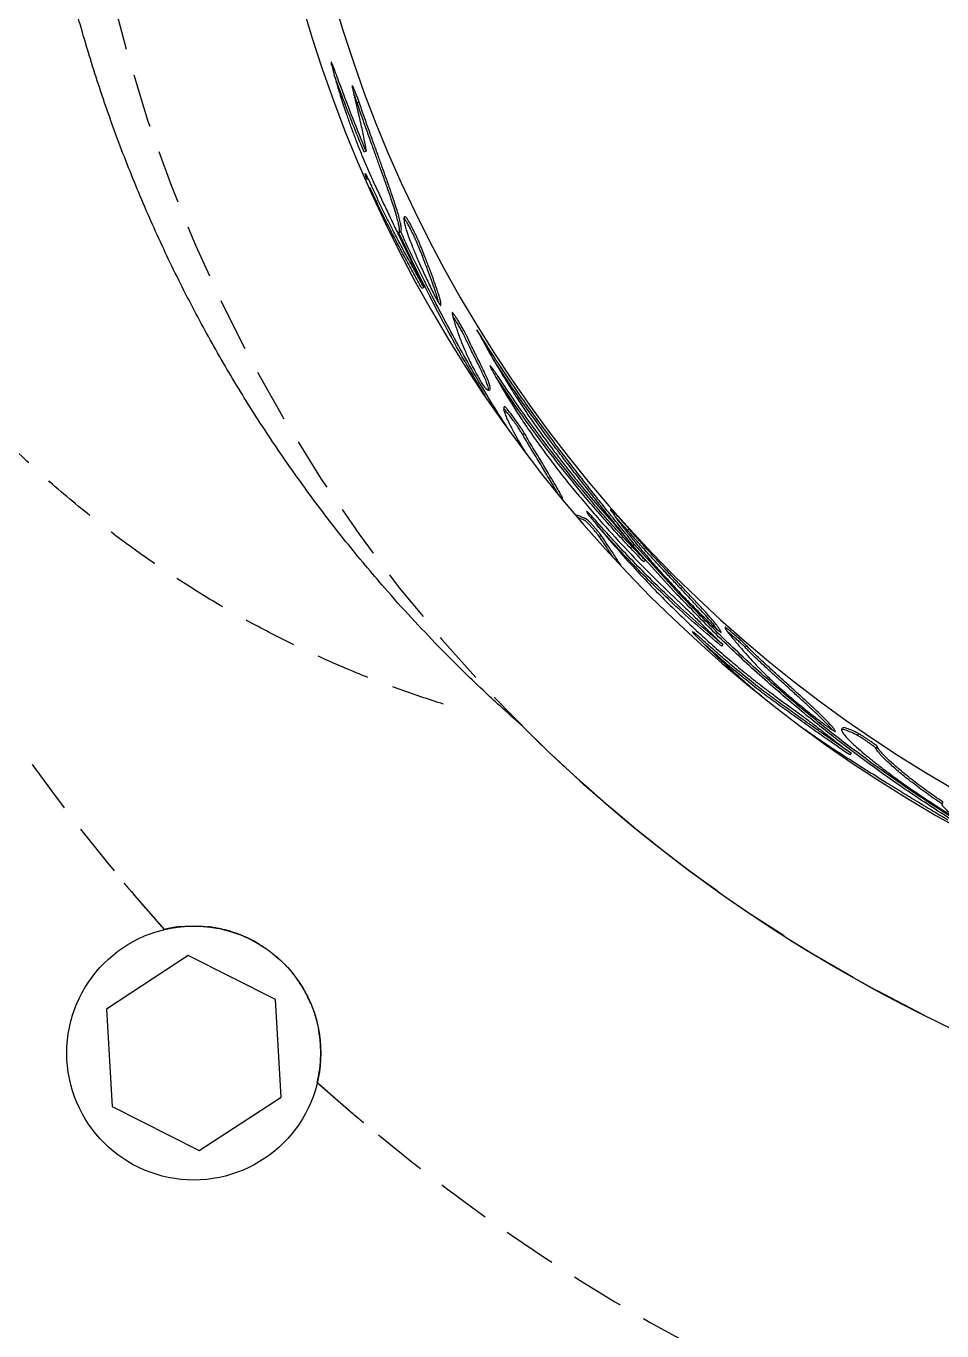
# Model space of a CAD drawing. Header units: millimetres. Extents: x 8 to 867, y 8 to 585.
# Drawn here: x 79.81 to 101.45, y 504.7 to 535.52 of the extents above; entities that cross this region are included whole.
import ezdxf

# ---------------------------------------------------------------- set-up
doc = ezdxf.new("R2010")
doc.units = ezdxf.units.MM
doc.linetypes.add('HIDDEN', pattern=[1.905, 1.27, -0.635])
doc.layers.add('HIDDEN', color=3, linetype='HIDDEN')
doc.layers.add('OUTLINE', color=7, linetype='Continuous', lineweight=25)

msp = doc.modelspace()

# ---------------------------------------------------------------- linework, layer by layer
at = {"layer": 'HIDDEN'}
for centre, radius, start, end in [((117.35918, 544.85491), 36.55, 160.837805, 41.319569), ((117.35918, 544.8549), 45.99999, 179.999995, 221.815036), ((117.35918, 544.8549), 36.55, 224.999997, 315.000003), ((117.35918, 544.85491), 46, 228.184968, 266.815034)]:
    msp.add_arc(centre, radius, start, end, dxfattribs=at)
for points, knots in [([(89.67386, 519.50639), (89.31521, 519.62322), (88.59718, 519.8571), (87.54091, 520.26948), (86.50186, 520.72566), (85.47249, 521.23468), (84.45519, 521.79657), (83.4526, 522.41191), (82.47815, 523.07284), (81.46449, 523.82963), (80.42213, 524.69442), (79.36319, 525.67722), (78.35698, 526.71885), (77.40792, 527.81447), (76.52024, 528.9591), (75.69533, 530.15264), (74.93595, 531.39286), (74.24288, 532.67627), (73.66765, 533.8955), (73.19455, 535.03854), (72.80759, 536.0966), (72.46494, 537.17019), (72.14935, 538.32263), (71.87204, 539.5556), (71.64363, 540.86903), (71.4809, 542.19308), (71.37837, 543.52288), (71.36557, 544.41116), (71.35918, 544.85491)], [0, 0, 0, 0, 0.03381704, 0.06770353, 0.10162476, 0.13554559, 0.17063708, 0.20579858, 0.24099264, 0.27618089, 0.31919158, 0.3623742, 0.40566367, 0.44899127, 0.49228764, 0.53548461, 0.57902318, 0.62262179, 0.66621182, 0.69984443, 0.73351866, 0.76720323, 0.80086676, 0.84063106, 0.88047795, 0.92035623, 0.96021403, 1, 1, 1, 1]), ([(82.93442, 514.34366), (83.00152, 514.26831), (83.17287, 514.07589), (82.82954, 514.46132), (82.6792, 514.6339), (82.5053, 514.83442), (82.37039, 514.99196), (82.26642, 515.11422), (82.18771, 515.20752), (82.15276, 515.24897), (82.11891, 515.28928), (82.17307, 515.22488), (82.20878, 515.18244), (82.30478, 515.06899), (82.41749, 514.93684), (82.56571, 514.76448), (82.74012, 514.56374), (82.8669, 514.42014), (82.93442, 514.34366)], [0, 0, 0, 0, 0.07323178, 0.18700878, 0.2886129, 0.37612975, 0.44851391, 0.50526135, 0.54527986, 0.56789617, 0.57323172, 0.58528169, 0.61474344, 0.66108974, 0.72343011, 0.80151499, 0.89428609, 1, 1, 1, 1]), ([(86.68969, 510.57106), (86.71194, 510.68006), (86.75665, 510.89912), (86.77703, 511.23552), (86.76259, 511.5745), (86.70772, 511.91248), (86.61458, 512.2447), (86.48565, 512.56096), (86.32289, 512.85653), (86.13154, 513.12892), (85.87971, 513.41502), (85.55448, 513.69495), (85.15137, 513.94547), (84.7166, 514.12686), (84.25766, 514.24067), (83.78488, 514.27894), (83.3862, 514.25175), (83.15346, 514.20209), (83.07533, 514.18541)], [0, 0, 0, 0, 0.05454352, 0.10960831, 0.16488855, 0.22077402, 0.27724787, 0.33387405, 0.38799766, 0.44250372, 0.49691926, 0.57468067, 0.6521785, 0.728888, 0.80494509, 0.88326219, 0.96081065, 1, 1, 1, 1]), ([(83.07533, 514.18541), (83.18468, 514.20772), (83.4041, 514.25248), (83.74058, 514.27274), (84.07845, 514.25828), (84.41413, 514.20393), (84.74306, 514.11219), (85.05787, 513.98481), (85.35393, 513.82301), (85.62842, 513.63115), (85.87824, 513.41198), (86.09973, 513.16824), (86.29195, 512.90483), (86.48146, 512.57636), (86.64391, 512.17557), (86.75393, 511.70022), (86.7835, 511.21235), (86.74771, 510.83304), (86.70112, 510.62268), (86.68969, 510.57106)], [0, 0, 0, 0, 0.05470738, 0.10978521, 0.16490639, 0.22038785, 0.27626863, 0.33215071, 0.38667426, 0.44148798, 0.49617393, 0.54941776, 0.60278622, 0.65589258, 0.73516655, 0.81405159, 0.89427847, 0.97405698, 1, 1, 1, 1]), ([(86.84793, 510.43015), (86.77259, 510.49725), (86.58017, 510.66859), (86.9656, 510.32527), (87.13817, 510.17492), (87.3387, 510.00103), (87.49623, 509.86611), (87.61849, 509.76214), (87.7118, 509.68343), (87.75325, 509.64848), (87.79355, 509.61463), (87.72916, 509.6688), (87.68672, 509.70451), (87.57327, 509.8005), (87.44112, 509.91322), (87.26876, 510.06143), (87.06802, 510.23584), (86.92442, 510.36262), (86.84793, 510.43015)], [0, 0, 0, 0, 0.07323071, 0.18700679, 0.28861212, 0.37612844, 0.44851322, 0.50526135, 0.54528001, 0.56789557, 0.57323065, 0.58528066, 0.61474203, 0.66108766, 0.7234291, 0.80151342, 0.89428534, 1, 1, 1, 1])]:
    msp.add_open_spline(points, degree=3, knots=knots, dxfattribs=at)
at = {"layer": 'OUTLINE'}
for p, q in [((87.6793, 533.72619), (87.63238, 533.7086)), ((87.84353, 532.56663), (87.79727, 532.54737)), ((88.66094, 530.66593), (88.61602, 530.64372)), ((89.20592, 529.35247), (89.16202, 529.3283)), ((91.58439, 525.8995), (91.54402, 525.86981)), ((93.72765, 524.01287), (93.69014, 523.9798)), ((93.39768, 523.49254), (93.36027, 523.45919)), ((94.05898, 523.64411), (94.022, 523.61045)), ((94.18024, 523.2856), (94.14357, 523.25148)), ((95.18865, 522.09924), (94.14357, 523.25148)), ((95.2273, 522.13124), (94.18024, 523.2856)), ((94.18235, 523.19805), (94.44076, 522.90259)), ((94.44076, 522.90259), (94.40457, 522.86792)), ((95.8116, 521.57645), (95.9921, 521.40053)), ((96.27256, 520.91487), (96.23943, 520.87727)), ((96.83141, 520.88841), (96.79887, 520.85041)), ((99.0787, 518.9343), (99.07645, 518.93335)), ((99.4793, 518.81148), (99.45098, 518.77023)), ((99.91677, 518.51151), (99.88914, 518.46978)), ((99.30081, 518.34943), (99.2726, 518.30801)), ((101.47296, 517.19417), (101.448, 517.15072)), ((83.64081, 513.57303), (81.70942, 512.3069)), ((85.703, 512.53346), (83.64081, 513.57303)), ((81.70942, 512.3069), (81.84022, 510.00121)), ((85.8338, 510.22777), (85.703, 512.53346)), ((83.90241, 508.96164), (85.8338, 510.22777)), ((81.84022, 510.00121), (83.90241, 508.96164))]:
    msp.add_line(p, q, dxfattribs=at)
msp.add_circle((83.77161, 511.26733), 3, dxfattribs=at)
for centre, radius, start, end in [((117.35918, 544.85491), 32.24671, 180.000003, 359.999997), ((117.35919, 544.85491), 31.5, 180.201889, 269.999995), ((117.35918, 544.8549), 36.55, 224.999997, 315.000003)]:
    msp.add_arc(centre, radius, start, end, dxfattribs=at)
for points, knots in [([(91.51443, 519.01015), (91.51285, 519.01154), (91.50542, 519.01806), (91.48206, 519.03858), (91.42812, 519.08608), (91.34518, 519.15954), (91.19374, 519.29473), (90.98926, 519.47988), (90.64749, 519.79551), (90.16651, 520.25366), (89.55661, 520.86316), (88.90984, 521.54574), (88.1726, 522.36761), (87.35955, 523.33969), (86.49238, 524.46837), (85.6759, 525.62763), (84.91074, 526.81458), (84.19457, 528.03213), (83.52265, 529.28983), (82.89804, 530.58698), (82.32324, 531.92227), (81.80481, 533.28059), (81.34287, 534.66737), (80.93375, 536.0802), (80.71148, 537.04095), (80.60024, 537.52178)], [0, 0, 0, 0, 0.00028917, 0.00135602, 0.00426824, 0.01015604, 0.01656507, 0.03213479, 0.04802198, 0.08042624, 0.12331446, 0.16637033, 0.20949318, 0.2748574, 0.3402807, 0.40482471, 0.46944688, 0.53408519, 0.59867785, 0.66513476, 0.73165685, 0.79818295, 0.86465197, 0.9322625, 1, 1, 1, 1]), ([(87.10391, 534.47756), (87.0945, 534.50346), (87.0776, 534.54995), (87.0501, 534.61433), (87.03778, 534.64627), (87.0145, 534.68213), (87.01636, 534.63643), (87.02318, 534.61763), (87.0284, 534.5966), (87.02936, 534.59272)], [0, 0, 0, 0, 0.28257362, 0.5072667, 0.66098376, 0.72359291, 0.78511338, 0.96028979, 1, 1, 1, 1]), ([(87.02936, 534.59272), (87.05257, 534.50647), (87.1003, 534.32905), (87.17937, 534.05616), (87.26845, 533.76764), (87.36392, 533.47968), (87.46444, 533.19426), (87.56783, 532.91521), (87.67897, 532.62982), (87.79782, 532.34145), (87.92268, 532.05308), (88.05919, 531.75059), (88.20682, 531.43327), (88.36436, 531.10033), (88.52291, 530.76956), (88.67027, 530.46404), (88.80452, 530.18635), (88.92398, 529.93955), (89.05706, 529.6626), (89.15017, 529.46862), (89.20592, 529.35247)], [0, 0, 0, 0, 0.04713173, 0.09695279, 0.14991302, 0.20647216, 0.25702894, 0.30959291, 0.36350312, 0.4186372, 0.47417329, 0.5293207, 0.59375721, 0.658858, 0.72369076, 0.78732039, 0.83785348, 0.88645727, 0.93201091, 1, 1, 1, 1]), ([(87.84353, 532.56663), (87.77223, 532.74113), (87.62983, 533.08966), (87.43699, 533.58377), (87.26152, 534.04617), (87.15631, 534.33415), (87.10391, 534.47756)], [0, 0, 0, 0, 0.27596139, 0.55116238, 0.77647332, 1, 1, 1, 1]), ([(87.79727, 532.54737), (87.72597, 532.72187), (87.58356, 533.07039), (87.39056, 533.56502), (87.22598, 533.99825), (87.13141, 534.25696), (87.08986, 534.37061)], [0, 0, 0, 0, 0.28914074, 0.57749169, 0.81438331, 1, 1, 1, 1]), ([(87.51284, 534.11808), (87.51274, 534.11822), (87.51227, 534.11883), (87.51181, 534.11793), (87.51145, 534.11723)], [0, 0, 0, 0, 0.21670356, 1, 1, 1, 1]), ([(87.51145, 534.11723), (87.51214, 534.10442), (87.51304, 534.08774), (87.51693, 534.07155), (87.51783, 534.0678)], [0, 0, 0, 0, 0.76835438, 1, 1, 1, 1]), ([(87.51783, 534.0678), (87.55449, 533.9132), (87.62332, 533.62287), (87.71537, 533.21892), (87.78985, 532.87356), (87.82668, 532.66299), (87.84353, 532.56663)], [0, 0, 0, 0, 0.31025422, 0.5826229, 0.80900417, 1, 1, 1, 1]), ([(87.6793, 533.72619), (87.66839, 533.75698), (87.64642, 533.81898), (87.61271, 533.90767), (87.58033, 533.98776), (87.55313, 534.0525), (87.53396, 534.08884), (87.52609, 534.10376)], [0, 0, 0, 0, 0.24033617, 0.48389337, 0.69783149, 0.87600114, 1, 1, 1, 1]), ([(87.63238, 533.7086), (87.62142, 533.73948), (87.59934, 533.80166), (87.57224, 533.87368), (87.55563, 533.91459), (87.55152, 533.92474)], [0, 0, 0, 0, 0.425993369, 0.857613689, 1, 1, 1, 1]), ([(87.86616, 533.04329), (87.82714, 533.1526), (87.74812, 533.37398), (87.67128, 533.59613), (87.63238, 533.7086)], [0, 0, 0, 0, 0.49374645, 1, 1, 1, 1]), ([(87.91462, 533.05647), (87.87536, 533.16647), (87.7958, 533.38932), (87.71846, 533.61294), (87.6793, 533.72619)], [0, 0, 0, 0, 0.49360581, 1, 1, 1, 1]), ([(88.61602, 530.64372), (88.62111, 530.65643), (88.63437, 530.6896), (88.62782, 530.76012), (88.61082, 530.85749), (88.57646, 530.99335), (88.52536, 531.16714), (88.45484, 531.38473), (88.36674, 531.64187), (88.27211, 531.90969), (88.17572, 532.17933), (88.07958, 532.44748), (87.97552, 532.7375), (87.90341, 532.93913), (87.86616, 533.04329)], [0, 0, 0, 0, 0.0160951, 0.0419662, 0.08179434, 0.13435921, 0.20779144, 0.29700719, 0.40581372, 0.53049503, 0.63420808, 0.74577376, 0.8686739, 1, 1, 1, 1]), ([(88.66094, 530.66593), (88.66603, 530.67863), (88.67931, 530.71175), (88.67281, 530.78219), (88.65587, 530.87943), (88.62158, 531.0152), (88.57051, 531.189), (88.49997, 531.40675), (88.41181, 531.66415), (88.31736, 531.93155), (88.22144, 532.19998), (88.12612, 532.46591), (88.02299, 532.75341), (87.95153, 532.95325), (87.91462, 533.05647)], [0, 0, 0, 0, 0.01614416, 0.04208193, 0.08200597, 0.13469818, 0.2084316, 0.29804492, 0.40737797, 0.53269487, 0.63600075, 0.74708309, 0.86936136, 1, 1, 1, 1]), ([(87.98163, 531.73478), (87.96712, 531.76676), (87.93957, 531.82744), (87.90069, 531.91065), (87.86129, 531.98097), (87.84519, 532.02053), (87.81205, 532.05382), (87.82527, 531.99464), (87.83895, 531.9574), (87.85564, 531.91231), (87.86413, 531.88938)], [0, 0, 0, 0, 0.20398192, 0.38703897, 0.54331442, 0.6491737, 0.68388092, 0.73439316, 0.86494734, 1, 1, 1, 1]), ([(89.16202, 529.3283), (89.09802, 529.44397), (88.97029, 529.67481), (88.78257, 530.01785), (88.59976, 530.35784), (88.43963, 530.66436), (88.29917, 530.94209), (88.17615, 531.19352), (88.05427, 531.45105), (87.97542, 531.62642), (87.93588, 531.71435)], [0, 0, 0, 0, 0.147788059, 0.294926468, 0.437144995, 0.579317023, 0.681510451, 0.785053869, 0.892220146, 1, 1, 1, 1]), ([(89.20592, 529.35247), (89.1422, 529.46762), (89.01505, 529.6974), (88.82817, 530.03887), (88.64617, 530.37727), (88.48644, 530.68291), (88.34599, 530.96047), (88.22261, 531.21252), (88.10037, 531.47074), (88.02129, 531.6466), (87.98163, 531.73478)], [0, 0, 0, 0, 0.14734546, 0.294041813, 0.435827109, 0.577546391, 0.68014913, 0.784114292, 0.891745535, 1, 1, 1, 1]), ([(88.78074, 531.015), (88.77116, 531.01916), (88.75318, 531.02697), (88.73211, 530.9952), (88.73542, 530.94933), (88.74425, 530.88001), (88.76814, 530.78671), (88.80469, 530.66655), (88.85667, 530.51948), (88.93188, 530.32417), (89.03197, 530.08323), (89.15804, 529.79748), (89.29907, 529.49268), (89.40026, 529.2845), (89.45183, 529.17843)], [0, 0, 0, 0, 0.01356555, 0.02546115, 0.04728341, 0.08192897, 0.1290857, 0.19013215, 0.26854658, 0.36075637, 0.50105877, 0.65611476, 0.82477175, 1, 1, 1, 1]), ([(89.05051, 530.39582), (89.03755, 530.42593), (89.00849, 530.49348), (88.95868, 530.59757), (88.9055, 530.7048), (88.85326, 530.80426), (88.80804, 530.88827), (88.76963, 530.94842), (88.74953, 530.98326), (88.73782, 530.99165), (88.7378, 530.99166)], [0, 0, 0, 0, 0.14584112, 0.3271765, 0.51340747, 0.67818583, 0.8277259, 0.93588982, 0.99989803, 1, 1, 1, 1]), ([(89.09514, 530.41862), (89.08221, 530.44866), (89.05321, 530.51608), (89.00351, 530.61995), (88.95046, 530.72693), (88.89836, 530.82613), (88.85322, 530.90996), (88.81489, 530.9701), (88.79423, 531.00579), (88.78151, 531.01447), (88.78074, 531.015)], [0, 0, 0, 0, 0.14518059, 0.32579269, 0.51112991, 0.67503696, 0.82387863, 0.93172843, 0.9958428, 1, 1, 1, 1]), ([(90.65701, 526.78898), (90.45941, 527.11979), (90.13503, 527.66285), (89.71169, 528.44432), (89.39416, 529.0523), (89.11157, 529.61316), (88.86194, 530.12112), (88.69868, 530.46806), (88.61602, 530.64372)], [0, 0, 0, 0, 0.2648714, 0.43480598, 0.61091043, 0.73640493, 0.86654424, 1, 1, 1, 1]), ([(91.23635, 525.95859), (91.10032, 526.16773), (90.70522, 526.77518), (90.22004, 527.61679), (89.75199, 528.47392), (89.4363, 529.08012), (89.15466, 529.63894), (88.90598, 530.14516), (88.7433, 530.49089), (88.66094, 530.66593)], [0, 0, 0, 0, 0.13936412, 0.40477203, 0.54235267, 0.68494041, 0.78655596, 0.89193526, 1, 1, 1, 1]), ([(89.55924, 528.98793), (89.5559, 529.00575), (89.54527, 529.06255), (89.51331, 529.16347), (89.4603, 529.32332), (89.38533, 529.52833), (89.2916, 529.78223), (89.20397, 530.01408), (89.1218, 530.22184), (89.07513, 530.33574), (89.05051, 530.39582)], [0, 0, 0, 0, 0.03628837, 0.11565319, 0.21152525, 0.37369594, 0.55260776, 0.75354045, 0.86996986, 1, 1, 1, 1]), ([(89.60911, 528.92482), (89.60984, 528.94349), (89.6117, 528.99127), (89.58972, 529.07658), (89.55785, 529.18819), (89.50363, 529.34765), (89.42944, 529.55242), (89.3357, 529.80591), (89.24832, 530.03741), (89.1663, 530.24488), (89.11971, 530.35861), (89.09514, 530.41862)], [0, 0, 0, 0, 0.0352272, 0.09017036, 0.16510692, 0.25563098, 0.40871888, 0.57761366, 0.7673008, 0.87722229, 1, 1, 1, 1]), ([(89.45183, 529.17843), (89.45966, 529.16294), (89.47643, 529.12979), (89.50367, 529.08037), (89.53193, 529.03203), (89.55779, 528.98887), (89.58098, 528.95664), (89.59396, 528.93383), (89.60367, 528.92763), (89.60553, 528.92645)], [0, 0, 0, 0, 0.17586852, 0.37626993, 0.57126887, 0.74373791, 0.88384109, 0.97777825, 1, 1, 1, 1]), ([(89.60846, 528.92445), (89.60857, 528.92435), (89.60887, 528.92407), (89.60901, 528.92453), (89.60911, 528.92482)], [0, 0, 0, 0, 0.35498821, 1, 1, 1, 1]), ([(89.88046, 528.75562), (89.87855, 528.75729), (89.8745, 528.76083), (89.87498, 528.75531), (89.87523, 528.7524)], [0, 0, 0, 0, 0.47320388, 1, 1, 1, 1]), ([(89.87523, 528.7524), (89.88161, 528.71921), (89.89576, 528.64561), (89.94449, 528.47749), (90.01365, 528.27773), (90.10088, 528.04477), (90.17441, 527.86371), (90.24744, 527.70124), (90.31801, 527.55472), (90.40429, 527.3867), (90.47027, 527.26794), (90.50564, 527.20429)], [0, 0, 0, 0, 0.06041278, 0.13399863, 0.31276217, 0.43845266, 0.57891735, 0.66221093, 0.75702366, 0.8697608, 1, 1, 1, 1]), ([(90.21147, 528.22434), (90.20031, 528.24701), (90.17384, 528.30079), (90.12639, 528.38499), (90.07275, 528.47667), (90.01923, 528.56422), (89.96973, 528.64092), (89.92896, 528.70236), (89.90205, 528.73546), (89.89117, 528.74884)], [0, 0, 0, 0, 0.12316346, 0.29213198, 0.47088665, 0.64098784, 0.79217015, 0.91596583, 1, 1, 1, 1]), ([(90.16873, 528.19816), (90.15756, 528.22087), (90.13105, 528.27471), (90.08352, 528.35901), (90.02984, 528.45092), (89.97596, 528.53853), (89.93132, 528.6091), (89.9036, 528.64887), (89.89368, 528.66312)], [0, 0, 0, 0, 0.1404244, 0.33294097, 0.5368029, 0.73101736, 0.90363872, 1, 1, 1, 1]), ([(94.18024, 523.2856), (94.09227, 523.39362), (93.91259, 523.61426), (93.63737, 523.95628), (93.36119, 524.30222), (93.08138, 524.65563), (92.79874, 525.01724), (92.50168, 525.40334), (92.19468, 525.81102), (91.88319, 526.23522), (91.54617, 526.70701), (91.19016, 527.22376), (90.81863, 527.78273), (90.58048, 528.1604), (90.46195, 528.34838)], [0, 0, 0, 0, 0.06648357, 0.13580192, 0.20950876, 0.27774335, 0.35092593, 0.42854886, 0.51023151, 0.59447938, 0.67971027, 0.78692372, 0.89394675, 1, 1, 1, 1]), ([(90.46195, 528.34838), (90.50135, 528.27442), (90.58615, 528.11519), (90.72725, 527.86091), (90.89515, 527.5706), (91.08766, 527.24847), (91.30335, 526.89904), (91.54097, 526.53072), (91.79192, 526.16018), (92.0543, 525.79141), (92.32264, 525.42979), (92.60301, 525.06629), (92.93245, 524.65549), (93.31203, 524.20194), (93.60201, 523.87518), (93.74706, 523.71174)], [0, 0, 0, 0, 0.04412401, 0.0949975, 0.15312323, 0.22071056, 0.29260591, 0.36934956, 0.45150165, 0.52823966, 0.60765671, 0.68861129, 0.76996018, 0.88493451, 1, 1, 1, 1]), ([(90.72499, 526.91294), (90.72847, 526.92156), (90.74049, 526.95134), (90.71913, 527.01966), (90.68713, 527.12055), (90.62444, 527.26069), (90.54146, 527.43428), (90.43032, 527.65806), (90.3024, 527.91435), (90.21279, 528.10462), (90.16873, 528.19816)], [0, 0, 0, 0, 0.01943566, 0.0671721, 0.14279367, 0.24930592, 0.39087038, 0.55288463, 0.7801787, 1, 1, 1, 1]), ([(90.68448, 526.94881), (90.69941, 526.9392), (90.72302, 526.92399), (90.7706, 526.92708), (90.77874, 526.98002), (90.7631, 527.04549), (90.7277, 527.14948), (90.6665, 527.28838), (90.58286, 527.46267), (90.4721, 527.68602), (90.3445, 527.94169), (90.25531, 528.13118), (90.21147, 528.22434)], [0, 0, 0, 0, 0.035479955, 0.056116635, 0.08052148, 0.125290258, 0.196340508, 0.296455191, 0.429533295, 0.581820584, 0.794427327, 1, 1, 1, 1]), ([(90.94663, 527.26982), (90.93039, 527.29409), (90.89938, 527.34045), (90.85619, 527.40239), (90.81501, 527.45618), (90.7951, 527.48304), (90.76397, 527.51284), (90.77482, 527.47239), (90.78444, 527.45695), (90.79146, 527.44566)], [0, 0, 0, 0, 0.24214736, 0.46245991, 0.64244891, 0.76819955, 0.82192852, 0.86987584, 1, 1, 1, 1]), ([(90.79146, 527.44566), (90.83932, 527.35873), (90.93848, 527.17857), (91.09932, 526.90182), (91.27809, 526.60773), (91.47745, 526.29567), (91.69861, 525.96647), (91.94005, 525.62361), (92.20519, 525.26419), (92.49167, 524.89411), (92.79639, 524.51696), (93.11003, 524.14393), (93.51741, 523.67709), (94.02467, 523.1251), (94.63786, 522.49531), (95.06078, 522.0918), (95.27176, 521.8905)], [0, 0, 0, 0, 0.04154284, 0.08609151, 0.13399537, 0.18561253, 0.24110689, 0.3000124, 0.36115417, 0.42807139, 0.49592524, 0.56412923, 0.63209206, 0.75530117, 0.87792784, 1, 1, 1, 1]), ([(94.14357, 523.25148), (94.05539, 523.35975), (93.87528, 523.5809), (93.5994, 523.9237), (93.33275, 524.25769), (93.07352, 524.5849), (92.82328, 524.90422), (92.56165, 525.24278), (92.27952, 525.61405), (91.9807, 526.01647), (91.66944, 526.44684), (91.35421, 526.89622), (91.08092, 527.29654), (90.91375, 527.55239), (90.85154, 527.64761)], [0, 0, 0, 0, 0.07623589, 0.15572088, 0.24023395, 0.30957163, 0.3836342, 0.46173098, 0.54317307, 0.63821626, 0.73538137, 0.83314489, 0.93790118, 1, 1, 1, 1]), ([(90.50564, 527.20429), (90.51421, 527.18961), (90.53295, 527.15751), (90.56361, 527.10953), (90.59567, 527.06172), (90.62569, 527.01901), (90.6518, 526.98494), (90.67008, 526.96145), (90.68126, 526.95163), (90.68448, 526.94881)], [0, 0, 0, 0, 0.163141242, 0.356704263, 0.54634968, 0.715705388, 0.857397654, 0.958892378, 1, 1, 1, 1]), ([(94.40457, 522.86792), (94.28947, 522.98725), (94.05886, 523.22631), (93.72001, 523.5942), (93.3864, 523.9698), (92.97269, 524.45275), (92.48715, 525.04796), (91.93886, 525.76288), (91.40818, 526.49241), (91.07268, 526.99215), (90.90492, 527.24204)], [0, 0, 0, 0, 0.08866115, 0.17762146, 0.26744284, 0.35730036, 0.51767229, 0.67814136, 0.83905775, 1, 1, 1, 1]), ([(94.44076, 522.90259), (94.32565, 523.02191), (94.09505, 523.26097), (93.75621, 523.62887), (93.42261, 524.00452), (93.00942, 524.48695), (92.52487, 525.08108), (91.97797, 525.79426), (91.44864, 526.52203), (91.11397, 527.02054), (90.94663, 527.26982)], [0, 0, 0, 0, 0.088799965, 0.177901339, 0.267868684, 0.35787158, 0.518101948, 0.678428567, 0.839201764, 1, 1, 1, 1]), ([(91.11102, 526.54068), (91.1048, 526.53226), (91.089, 526.51087), (91.09434, 526.45269), (91.12092, 526.37411), (91.16807, 526.25809), (91.23739, 526.1108), (91.3312, 525.92959), (91.44905, 525.72024), (91.54518, 525.55783), (91.60274, 525.46644), (91.61106, 525.45323)], [0, 0, 0, 0, 0.0250985, 0.06382322, 0.13461897, 0.23240284, 0.37034542, 0.53570026, 0.73420032, 0.96157731, 1, 1, 1, 1]), ([(91.54402, 525.86981), (91.53034, 525.8937), (91.49653, 525.95271), (91.43345, 526.04669), (91.35971, 526.15349), (91.28373, 526.258), (91.21367, 526.35296), (91.15104, 526.42761), (91.11614, 526.47675), (91.09578, 526.4922), (91.09479, 526.49295)], [0, 0, 0, 0, 0.10730781, 0.26513442, 0.44110236, 0.61334033, 0.76916994, 0.90037248, 0.99516499, 1, 1, 1, 1]), ([(91.58439, 525.8995), (91.57073, 525.92336), (91.53695, 525.98234), (91.47393, 526.07624), (91.40029, 526.18285), (91.32458, 526.28719), (91.25444, 526.38158), (91.19274, 526.4569), (91.14995, 526.51275), (91.12058, 526.53382), (91.11102, 526.54068)], [0, 0, 0, 0, 0.10315655, 0.25498932, 0.42410176, 0.58939955, 0.73887949, 0.86482523, 0.95598554, 1, 1, 1, 1]), ([(92.39169, 524.44807), (92.37872, 524.47201), (92.31414, 524.59121), (92.18042, 524.81505), (91.98744, 525.13655), (91.77024, 525.49162), (91.6208, 525.74146), (91.54402, 525.86981)], [0, 0, 0, 0, 0.04933495, 0.24567672, 0.47239864, 0.72895349, 1, 1, 1, 1]), ([(92.48963, 524.335), (92.48689, 524.34973), (92.47896, 524.3923), (92.43931, 524.46283), (92.35798, 524.61491), (92.21919, 524.84681), (92.02684, 525.16763), (91.81007, 525.52205), (91.66098, 525.7714), (91.58439, 525.8995)], [0, 0, 0, 0, 0.02470646, 0.07145962, 0.13232111, 0.31156015, 0.51848511, 0.75263303, 1, 1, 1, 1]), ([(93.04951, 523.87819), (93.01863, 523.89256), (92.95853, 523.92054), (92.88651, 523.9466), (92.83228, 523.975), (92.81468, 523.96359), (92.81113, 523.96129)], [0, 0, 0, 0, 0.39167635, 0.76229253, 0.95197248, 1, 1, 1, 1]), ([(93.29378, 523.81661), (93.2707, 523.84267), (93.22698, 523.89205), (93.167, 523.95824), (93.11129, 524.01141), (93.08535, 524.04224), (93.04468, 524.06427), (93.07534, 524.0112), (93.10336, 523.97421), (93.14514, 523.91946), (93.1704, 523.88853), (93.17568, 523.88206)], [0, 0, 0, 0, 0.18715972, 0.35464243, 0.48941433, 0.58113002, 0.61445705, 0.66202359, 0.7829554, 0.95460289, 1, 1, 1, 1]), ([(93.72765, 524.01287), (93.70779, 524.02787), (93.67628, 524.05168), (93.63482, 524.12188), (93.60838, 524.0841), (93.67133, 524.03628), (93.70945, 523.952), (93.81773, 523.81856), (93.95525, 523.63319), (94.14635, 523.39645), (94.37081, 523.12461), (94.62979, 522.82387), (94.91983, 522.49936), (95.21739, 522.17942), (95.5167, 521.86918), (95.71214, 521.67517), (95.8116, 521.57645)], [0, 0, 0, 0, 0.02508088, 0.03982098, 0.04260468, 0.05954848, 0.08912773, 0.13010513, 0.20200654, 0.2896577, 0.39017989, 0.50484503, 0.63010108, 0.76368412, 0.87975051, 1, 1, 1, 1]), ([(94.05898, 523.64411), (94.04583, 523.65912), (94.01435, 523.69506), (93.96265, 523.75291), (93.90565, 523.81661), (93.85057, 523.87799), (93.80158, 523.93231), (93.76149, 523.9767), (93.73757, 524.00227), (93.72765, 524.01287)], [0, 0, 0, 0, 0.12076671, 0.28910443, 0.46949955, 0.63803552, 0.78816883, 0.91209854, 1, 1, 1, 1]), ([(93.01157, 523.84545), (92.98096, 523.85945), (92.92698, 523.88415), (92.87212, 523.90682), (92.84836, 523.91664)], [0, 0, 0, 0, 0.5668977, 1, 1, 1, 1]), ([(93.36027, 523.45919), (93.34843, 523.47537), (93.32017, 523.51394), (93.27026, 523.57429), (93.21355, 523.64073), (93.15657, 523.70443), (93.10491, 523.76047), (93.06115, 523.80379), (93.0323, 523.83286), (93.01564, 523.84298), (93.01157, 523.84545)], [0, 0, 0, 0, 0.11529641, 0.27491008, 0.45023358, 0.61759305, 0.76653325, 0.88808144, 0.97265252, 1, 1, 1, 1]), ([(93.39768, 523.49254), (93.38585, 523.50869), (93.35763, 523.54723), (93.30778, 523.60751), (93.25118, 523.67382), (93.19434, 523.73736), (93.14282, 523.79325), (93.09915, 523.83648), (93.0703, 523.86555), (93.05361, 523.87569), (93.04951, 523.87819)], [0, 0, 0, 0, 0.11531475, 0.27505804, 0.45034955, 0.61747766, 0.76619393, 0.88768323, 0.97239498, 1, 1, 1, 1]), ([(93.17568, 523.88206), (93.3144, 523.71523), (93.5937, 523.37932), (94.03044, 522.88401), (94.4478, 522.43225), (94.84374, 522.02325), (95.21371, 521.65604), (95.59417, 521.29369), (95.96788, 520.95274), (96.33267, 520.63418), (96.68474, 520.3389), (97.03584, 520.05604), (97.35289, 519.81156), (97.63478, 519.60252), (97.80129, 519.48293), (97.88381, 519.42366)], [0, 0, 0, 0, 0.10008819, 0.20151848, 0.30459104, 0.3837944, 0.46410256, 0.54504444, 0.6261547, 0.69745032, 0.7684467, 0.83811484, 0.90542753, 0.95312929, 1, 1, 1, 1]), ([(96.23943, 520.87727), (96.04845, 521.03798), (95.65954, 521.36525), (95.12538, 521.85022), (94.62686, 522.32628), (94.16534, 522.79071), (93.71786, 523.26263), (93.43097, 523.58657), (93.29267, 523.74273)], [0, 0, 0, 0, 0.18197749, 0.37057135, 0.52591546, 0.68452131, 0.84791565, 1, 1, 1, 1]), ([(96.27256, 520.91487), (96.08211, 521.07512), (95.69427, 521.40144), (95.16128, 521.88526), (94.66355, 522.3605), (94.20236, 522.82445), (93.74279, 523.30938), (93.44407, 523.64683), (93.29378, 523.81661)], [0, 0, 0, 0, 0.17935239, 0.36523477, 0.51862209, 0.67524369, 0.83661375, 1, 1, 1, 1]), ([(94.022, 523.61045), (94.00883, 523.62548), (93.97732, 523.66146), (93.92555, 523.71939), (93.86844, 523.7832), (93.81322, 523.84475), (93.76408, 523.8992), (93.73363, 523.933), (93.71964, 523.94812), (93.71958, 523.94818)], [0, 0, 0, 0, 0.13225849, 0.31649536, 0.51411841, 0.69897366, 0.86366347, 0.99947376, 1, 1, 1, 1]), ([(93.74706, 523.71174), (93.80774, 523.63904), (93.95156, 523.46673), (94.0978, 523.29647), (94.18235, 523.19805)], [0, 0, 0, 0, 0.42191153, 1, 1, 1, 1]), ([(93.6883, 522.96572), (93.63985, 523.04003), (93.53199, 523.2055), (93.42127, 523.36908), (93.36027, 523.45919)], [0, 0, 0, 0, 0.449110237, 1, 1, 1, 1]), ([(93.86704, 522.77865), (93.82398, 522.84614), (93.729, 522.99498), (93.57289, 523.23319), (93.45827, 523.40285), (93.39768, 523.49254)], [0, 0, 0, 0, 0.28110137, 0.61995418, 1, 1, 1, 1]), ([(96.14394, 521.26512), (96.12135, 521.29735), (96.06679, 521.37518), (95.9602, 521.49773), (95.82752, 521.64727), (95.67125, 521.81638), (95.49622, 522.00321), (95.30568, 522.20531), (95.10334, 522.42016), (94.89263, 522.6453), (94.66885, 522.8865), (94.44267, 523.1349), (94.22415, 523.37956), (94.08678, 523.53646), (94.022, 523.61045)], [0, 0, 0, 0, 0.03729481, 0.09008084, 0.15380663, 0.22692018, 0.30837824, 0.39656826, 0.49028878, 0.58821977, 0.68895404, 0.80226972, 0.90675199, 1, 1, 1, 1]), ([(96.23349, 521.2065), (96.21832, 521.23478), (96.18213, 521.30223), (96.10215, 521.40801), (95.99392, 521.53559), (95.8605, 521.68487), (95.70428, 521.85427), (95.529, 522.04126), (95.33829, 522.2436), (95.13575, 522.45868), (94.92486, 522.68405), (94.70156, 522.92481), (94.47649, 523.17204), (94.2596, 523.41493), (94.12328, 523.57066), (94.05898, 523.64411)], [0, 0, 0, 0, 0.02940569, 0.07014676, 0.12125943, 0.18297082, 0.25378263, 0.33267936, 0.41809808, 0.5088727, 0.60372245, 0.70125893, 0.81012754, 0.91044498, 1, 1, 1, 1]), ([(104.08924, 515.46543), (103.78936, 515.62059), (103.13136, 515.96106), (102.14122, 516.54327), (101.10705, 517.19443), (100.08847, 517.89179), (99.0802, 518.63819), (98.08461, 519.43563), (97.10492, 520.28609), (96.14608, 521.18173), (95.53466, 521.8136), (95.2273, 522.13124)], [0, 0, 0, 0, 0.09089807, 0.19945806, 0.30914398, 0.41991772, 0.53175085, 0.64685275, 0.76328225, 0.88100523, 1, 1, 1, 1]), ([(103.02219, 515.9803), (102.72528, 516.15), (102.07341, 516.52256), (101.09075, 517.14653), (100.06763, 517.84477), (99.05574, 518.59389), (98.05637, 519.39391), (97.07304, 520.24738), (96.11069, 521.14622), (95.4971, 521.78043), (95.18865, 522.09924)], [0, 0, 0, 0, 0.10281818, 0.22573907, 0.34987903, 0.47520596, 0.60420722, 0.73469691, 0.86663591, 1, 1, 1, 1]), ([(95.27176, 521.8905), (95.31472, 521.84997), (95.39192, 521.77715), (95.50215, 521.67109), (95.6052, 521.57081), (95.67369, 521.50252), (95.70902, 521.4673)], [0, 0, 0, 0, 0.29115685, 0.52319201, 0.75410056, 1, 1, 1, 1]), ([(95.78531, 521.03286), (95.7631, 521.05281), (95.7208, 521.09084), (95.66274, 521.14142), (95.60924, 521.18277), (95.58374, 521.20526), (95.54692, 521.22298), (95.57329, 521.18331), (95.5923, 521.16494), (95.61314, 521.14283), (95.6213, 521.13418)], [0, 0, 0, 0, 0.22063969, 0.42037203, 0.5821341, 0.69178884, 0.73433841, 0.78307555, 0.91515461, 1, 1, 1, 1]), ([(95.70902, 521.4673), (95.76076, 521.41555), (95.8642, 521.31206), (96.05167, 521.12752), (96.18846, 520.99583), (96.27256, 520.91487)], [0, 0, 0, 0, 0.27820505, 0.55623177, 1, 1, 1, 1]), ([(95.9921, 521.40053), (96.0093, 521.38426), (96.04401, 521.35143), (96.0957, 521.30548), (96.14381, 521.26485), (96.18005, 521.23577), (96.20049, 521.22126), (96.20666, 521.21688)], [0, 0, 0, 0, 0.25127352, 0.50709138, 0.73393493, 0.91968609, 1, 1, 1, 1]), ([(96.20666, 521.21688), (96.21498, 521.20796), (96.22465, 521.19757), (96.2324, 521.2054), (96.23349, 521.2065)], [0, 0, 0, 0, 0.85906197, 1, 1, 1, 1]), ([(96.32863, 521.32595), (96.32782, 521.31902), (96.32517, 521.29613), (96.35897, 521.24857), (96.41095, 521.17751), (96.51717, 521.04936), (96.66841, 520.86994), (96.79453, 520.72421), (96.86142, 520.64691)], [0, 0, 0, 0, 0.02358185, 0.07793269, 0.18792052, 0.33557124, 0.64757042, 1, 1, 1, 1]), ([(96.83141, 520.88841), (96.821, 520.89929), (96.79098, 520.93067), (96.73245, 520.98326), (96.65826, 521.05007), (96.5791, 521.1196), (96.50352, 521.185), (96.43696, 521.24231), (96.38296, 521.28576), (96.3496, 521.31459), (96.33227, 521.32398), (96.32863, 521.32595)], [0, 0, 0, 0, 0.06770953, 0.19526802, 0.35357133, 0.51681332, 0.66900161, 0.80312454, 0.91147743, 0.98140246, 1, 1, 1, 1]), ([(96.79887, 520.85041), (96.78846, 520.86129), (96.75845, 520.89266), (96.69993, 520.94524), (96.62569, 521.0121), (96.54638, 521.08175), (96.47058, 521.14738), (96.41393, 521.19607), (96.38246, 521.22194), (96.37411, 521.2288)], [0, 0, 0, 0, 0.07938412, 0.22880996, 0.41443596, 0.60621806, 0.7852344, 0.94301265, 1, 1, 1, 1]), ([(95.6213, 521.13418), (95.71905, 521.03589), (95.9201, 520.83375), (96.23843, 520.53016), (96.56168, 520.23504), (96.88786, 519.9521), (97.10019, 519.77149), (97.21115, 519.68244), (97.21244, 519.6814)], [0, 0, 0, 0, 0.19291386, 0.39675705, 0.61212962, 0.80200687, 0.99768524, 1, 1, 1, 1]), ([(99.30081, 518.34943), (99.13495, 518.46327), (98.88667, 518.6337), (98.55977, 518.86353), (98.33138, 519.02515), (98.12063, 519.17503), (97.86729, 519.35546), (97.6185, 519.53305), (97.37265, 519.7137), (97.185, 519.85529), (96.99406, 520.00368), (96.73445, 520.21079), (96.43394, 520.46015), (96.0955, 520.75247), (95.88875, 520.93936), (95.78531, 521.03286)], [0, 0, 0, 0, 0.13633039, 0.2040805, 0.27080956, 0.32593796, 0.37933646, 0.48159358, 0.53308307, 0.58608107, 0.64090141, 0.69695499, 0.81113442, 0.90551269, 1, 1, 1, 1]), ([(99.2726, 518.30801), (99.10674, 518.42186), (98.85845, 518.59229), (98.53153, 518.82213), (98.30305, 518.98382), (98.09212, 519.13383), (97.83844, 519.31452), (97.58933, 519.49235), (97.3432, 519.67318), (97.15537, 519.81489), (96.96426, 519.96337), (96.70442, 520.17061), (96.40322, 520.42061), (96.09218, 520.68878), (95.91254, 520.85097), (95.8368, 520.91935)], [0, 0, 0, 0, 0.13972209, 0.20916078, 0.27756068, 0.33413143, 0.38893536, 0.49387983, 0.54670221, 0.60106239, 0.65729148, 0.71478595, 0.8319034, 0.92913288, 1, 1, 1, 1]), ([(98.4465, 519.38933), (98.38391, 519.44778), (98.25316, 519.56989), (98.04693, 519.75702), (97.82739, 519.95553), (97.60005, 520.16118), (97.37149, 520.36935), (97.17504, 520.54955), (97.02205, 520.69445), (96.91781, 520.79815), (96.85803, 520.8606), (96.83141, 520.88841)], [0, 0, 0, 0, 0.11657009, 0.2435159, 0.37906242, 0.51945581, 0.66079227, 0.79987959, 0.88232791, 0.94760309, 1, 1, 1, 1]), ([(98.41526, 519.35039), (98.35256, 519.40891), (98.22162, 519.53114), (98.01514, 519.71845), (97.79542, 519.9171), (97.56793, 520.12286), (97.33925, 520.33111), (97.1427, 520.51139), (96.98964, 520.65635), (96.88534, 520.7601), (96.82551, 520.82258), (96.79887, 520.85041)], [0, 0, 0, 0, 0.11665272, 0.24364253, 0.37919551, 0.51956957, 0.66087282, 0.79991222, 0.88233497, 0.94759872, 1, 1, 1, 1]), ([(96.86142, 520.64691), (96.9032, 520.59978), (96.99332, 520.49811), (97.14885, 520.33583), (97.33714, 520.15088), (97.53655, 519.96571), (97.73829, 519.78594), (97.93936, 519.61282), (98.16085, 519.42964), (98.41416, 519.22781), (98.5942, 519.09022), (98.69227, 519.01528)], [0, 0, 0, 0, 0.07691555, 0.16592304, 0.27445548, 0.39922783, 0.49823427, 0.60445787, 0.72326705, 0.84925265, 1, 1, 1, 1]), ([(97.88381, 519.42366), (97.92025, 519.39769), (97.99537, 519.34415), (98.10954, 519.2609), (98.22669, 519.17433), (98.34276, 519.08733), (98.45443, 519.00237), (98.54481, 518.93256), (98.5977, 518.89093), (98.61577, 518.87671)], [0, 0, 0, 0, 0.14689165, 0.30283357, 0.46386911, 0.62508289, 0.77902572, 0.92452513, 1, 1, 1, 1]), ([(98.84781, 518.90691), (98.83115, 518.92811), (98.78458, 518.9874), (98.69033, 519.08336), (98.56313, 519.21023), (98.46781, 519.30058), (98.41526, 519.35039)], [0, 0, 0, 0, 0.1303772, 0.36460846, 0.64973143, 1, 1, 1, 1]), ([(98.93553, 518.86362), (98.92124, 518.88586), (98.8882, 518.93731), (98.81827, 519.02183), (98.72006, 519.12424), (98.59305, 519.25014), (98.49844, 519.34), (98.4465, 519.38933)], [0, 0, 0, 0, 0.110117075, 0.254677587, 0.456168009, 0.701456673, 1, 1, 1, 1]), ([(98.21291, 518.91343), (98.28247, 518.86349), (98.44522, 518.74664), (98.70327, 518.57107), (98.98504, 518.38524), (99.26838, 518.20342), (99.55744, 518.02013), (99.85474, 517.83339), (100.1766, 517.63266), (100.52077, 517.42014), (100.88322, 517.19924), (101.23832, 516.9844), (101.47271, 516.84545), (101.5868, 516.77781)], [0, 0, 0, 0, 0.06432326, 0.15048565, 0.23440826, 0.31784835, 0.40334856, 0.49150343, 0.58155789, 0.68826586, 0.79532706, 0.90038223, 1, 1, 1, 1]), ([(98.61577, 518.87671), (98.67691, 518.82859), (98.79906, 518.73244), (99.02697, 518.55609), (99.19488, 518.42937), (99.30081, 518.34943)], [0, 0, 0, 0, 0.270002405, 0.539450773, 1, 1, 1, 1]), ([(98.69227, 519.01528), (98.71184, 519.00078), (98.75051, 518.97212), (98.80676, 518.93389), (98.8569, 518.899), (98.89631, 518.88034), (98.92135, 518.85801), (98.93316, 518.86268), (98.93553, 518.86362)], [0, 0, 0, 0, 0.25190226, 0.49770496, 0.70803826, 0.87240711, 0.97439035, 1, 1, 1, 1]), ([(99.07645, 518.93335), (99.07495, 518.91954), (99.07076, 518.88099), (99.11766, 518.81492), (99.18748, 518.72513), (99.29863, 518.61312), (99.44212, 518.48043), (99.61745, 518.32995), (99.82206, 518.16326), (100.09505, 517.95095), (100.44218, 517.69498), (100.86828, 517.39767), (101.33153, 517.09151), (101.81268, 516.78946), (102.14204, 516.59585), (102.30316, 516.50114)], [0, 0, 0, 0, 0.00998763, 0.02785658, 0.05592308, 0.09536525, 0.1429046, 0.19995909, 0.26513013, 0.33700614, 0.45425037, 0.58227521, 0.71905236, 0.86256141, 1, 1, 1, 1]), ([(99.45098, 518.77023), (99.39933, 518.79678), (99.30798, 518.84376), (99.1909, 518.88635), (99.111, 518.9208), (99.08051, 518.90651), (99.07576, 518.90429)], [0, 0, 0, 0, 0.42600829, 0.75357136, 0.96162143, 1, 1, 1, 1]), ([(99.4793, 518.81148), (99.42768, 518.83794), (99.33638, 518.88472), (99.21932, 518.92806), (99.13728, 518.96184), (99.10492, 518.94587), (99.09813, 518.94252)], [0, 0, 0, 0, 0.41919069, 0.74132388, 0.94572155, 1, 1, 1, 1]), ([(99.88914, 518.46978), (99.88406, 518.47516), (99.86569, 518.49462), (99.82088, 518.52508), (99.75969, 518.56992), (99.68901, 518.61808), (99.61908, 518.66514), (99.55499, 518.70712), (99.50124, 518.74112), (99.46763, 518.76135), (99.45233, 518.76951), (99.45098, 518.77023)], [0, 0, 0, 0, 0.04167208, 0.15067018, 0.30359178, 0.47023875, 0.63266303, 0.77894312, 0.90223133, 0.99136004, 1, 1, 1, 1]), ([(99.91677, 518.51151), (99.91169, 518.51689), (99.8933, 518.53638), (99.84843, 518.56687), (99.78724, 518.61171), (99.71664, 518.6598), (99.6469, 518.70673), (99.58302, 518.74857), (99.52944, 518.78245), (99.49593, 518.80263), (99.48065, 518.81076), (99.4793, 518.81148)], [0, 0, 0, 0, 0.04177757, 0.1511035, 0.30438406, 0.47105098, 0.63324065, 0.77920624, 0.90228957, 0.99134805, 1, 1, 1, 1]), ([(100.18996, 518.12346), (100.14734, 518.1643), (100.07168, 518.23681), (99.97885, 518.33483), (99.91786, 518.40844), (99.89701, 518.45298), (99.88914, 518.46978)], [0, 0, 0, 0, 0.38364712, 0.681074651, 0.879689151, 1, 1, 1, 1]), ([(100.2179, 518.1648), (100.17524, 518.20569), (100.09949, 518.27828), (100.00656, 518.37643), (99.9455, 518.45011), (99.92464, 518.49469), (99.91677, 518.51151)], [0, 0, 0, 0, 0.38368435, 0.68112117, 0.87974133, 1, 1, 1, 1]), ([(101.448, 517.15072), (101.38021, 517.1973), (101.24718, 517.2887), (101.05504, 517.42482), (100.87645, 517.55615), (100.66467, 517.71832), (100.43387, 517.90248), (100.26586, 518.05469), (100.18996, 518.12346)], [0, 0, 0, 0, 0.15502278, 0.30420918, 0.44379761, 0.57280569, 0.80698316, 1, 1, 1, 1]), ([(101.47296, 517.19417), (101.40533, 517.24065), (101.27263, 517.33185), (101.08096, 517.46768), (100.9028, 517.59872), (100.69154, 517.76053), (100.46128, 517.9443), (100.29365, 518.09617), (100.2179, 518.1648)], [0, 0, 0, 0, 0.155011922, 0.304192, 0.44377281, 0.572772825, 0.80693831, 1, 1, 1, 1]), ([(101.78274, 516.81164), (101.77846, 516.81489), (101.73348, 516.84907), (101.66212, 516.9091), (101.57458, 516.98724), (101.51331, 517.05054), (101.46961, 517.10213), (101.45428, 517.1366), (101.448, 517.15072)], [0, 0, 0, 0, 0.033567077, 0.352738055, 0.582079367, 0.765366058, 0.903883853, 1, 1, 1, 1])]:
    msp.add_open_spline(points, degree=3, knots=knots, dxfattribs=at)

doc.saveas('drawing.dxf')
